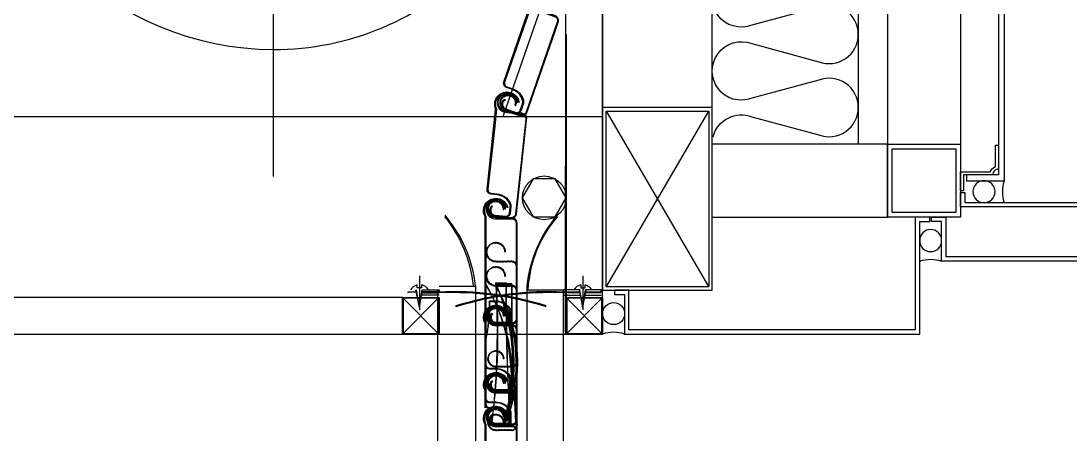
# Model space of a CAD drawing. Header units: millimetres. Extents: x 19868 to 801382, y -4805 to 85279.
# Drawn here: x 159065 to 159784, y 41011 to 41293 of the extents above; entities that cross this region are included whole.
import ezdxf

# ---------------------------------------------------------------- set-up
doc = ezdxf.new("R2010")
doc.units = ezdxf.units.MM
doc.header["$LTSCALE"] = 250
for name, color, linetype in [('0-Sheet', 7, 'Continuous'), ('6FIN', 6, 'Continuous'), ('A-ETC-8', 8, 'Continuous'), ('A-FIN', 6, 'Continuous'), ('ISL', 251, 'Continuous'), ('S-TEEL', 4, 'Continuous'), ('SHEET', 6, 'Continuous'), ('각파이프', 4, 'Continuous')]:
    doc.layers.add(name, color=color, linetype=linetype)

# ---------------------------------------------------------------- blocks, each defined once
blk = doc.blocks.new('A$Cae507117')
at = {"layer": 'A-ETC-8'}
for points in [[(-50, 0), (-50, -50), (0, -50), (0, 0)], [(-46.8, -3.2), (-46.8, -46.8), (-3.2, -46.8), (-3.2, -3.2)]]:
    blk.add_lwpolyline(points, close=True, dxfattribs=at)
blk = doc.blocks.new('A$C632c858f')
at = {"layer": 'A-ETC-8'}
blk.add_arc((-2.84, 0), 24.04, 341.82483, 18.17517, dxfattribs=at)
blk.add_ellipse((34.03, 0), major_axis=(7.59, 0), ratio=0.987937, dxfattribs=at)
blk = doc.blocks.new('C9fc9bb7c')
h = blk.add_hatch()
h.set_pattern_fill('ANSI31', color=256, scale=1.161, angle=-70.93865, style=0)
h.set_pattern_definition([(334.061345899, (-1584249.4809, 212987.25828), (0.063478918399, 0.130505526871), [])])
h.paths.add_polyline_path([(717.93, 6202.71), (736.64, 6256.86), (738.97, 6263.61, 0.414214), (737.08, 6267.49), (726.82, 6271.03), (727.02, 6271.59), (737.27, 6268.05, -0.414214), (739.52, 6263.42), (737.19, 6256.67), (718.48, 6202.52)])
h.paths.add_polyline_path([(722.66, 6279.49), (723.22, 6279.3, 0.272094), (724.5, 6273.24), (723.48, 6273.6, -0.234313)])
h.paths.add_polyline_path([(722.66, 6279.49, -0.416993), (731.2, 6283.69), (731.01, 6283.14, 0.41726), (723.22, 6279.3)])
h.paths.add_polyline_path([(731.01, 6283.14), (731.2, 6283.69, -0.414214), (735.34, 6275.18), (734.78, 6275.37, 0.414214)])
h.paths.add_polyline_path([(723.48, 6273.6), (724.5, 6273.24, 0.125086), (727.02, 6271.59), (726.82, 6271.03, -0.161553)])
h.paths.add_polyline_path([(713.57, 6199.46), (703.32, 6203.01), (703.51, 6203.56), (710.28, 6201.22), (713.76, 6200.02, 0.414214), (717.65, 6201.91), (717.93, 6202.71), (718.48, 6202.52), (718.2, 6201.71, -0.414214)])
h.paths.add_polyline_path([(706.8, 6213.07), (706.99, 6213.63, -0.414214), (710.47, 6206.48), (709.91, 6206.67, 0.414214)])
h.paths.add_polyline_path([(699.58, 6209.05, -0.474498), (706.99, 6213.63), (706.8, 6213.07, 0.481821), (700.15, 6208.86)])
h.paths.add_polyline_path([(699.58, 6209.05), (700.15, 6208.86, 0.349691), (703.51, 6203.56), (703.32, 6203.01, -0.356394)])
h = blk.add_hatch()
h.set_pattern_fill('ANSI31', color=256, scale=1.161, angle=-83.86252, style=0)
h.set_pattern_definition([(321.137478846, (-1584138.03138, 212964.33213), (0.091059240231, 0.113002125615), [])])
h.paths.add_polyline_path([(710.51, 6133.23), (716.63, 6190.19), (717.4, 6197.29, 0.414214), (714.68, 6200.65), (703.9, 6201.81), (703.96, 6202.39), (714.75, 6201.23, -0.414214), (717.98, 6197.22), (717.21, 6190.12), (711.09, 6133.17)])
h.paths.add_polyline_path([(697.95, 6209.12), (698.53, 6209.06, 0.272094), (701.14, 6203.44), (700.06, 6203.56, -0.234313)])
h.paths.add_polyline_path([(697.95, 6209.12, -0.416993), (705.33, 6215.12), (705.27, 6214.54, 0.41726), (698.53, 6209.06)])
h.paths.add_polyline_path([(705.27, 6214.54), (705.33, 6215.12, -0.414214), (711.27, 6207.75), (710.69, 6207.81, 0.414214)])
h.paths.add_polyline_path([(700.06, 6203.56), (701.14, 6203.44, 0.125086), (703.96, 6202.39), (703.9, 6201.81, -0.161553)])
h.paths.add_polyline_path([(706.99, 6129.09), (696.2, 6130.25), (696.27, 6130.83), (703.38, 6130.06), (707.05, 6129.67, 0.414214), (710.42, 6132.38), (710.51, 6133.23), (711.09, 6133.17), (711, 6132.32, -0.414214)])
h.paths.add_polyline_path([(697.34, 6140.84), (697.4, 6141.42, -0.414214), (702.39, 6135.23), (701.81, 6135.3, 0.414214)])
h.paths.add_polyline_path([(691.21, 6135.3, -0.474498), (697.4, 6141.42), (697.34, 6140.84, 0.481821), (691.81, 6135.24)])
h.paths.add_polyline_path([(691.21, 6135.3), (691.81, 6135.24, 0.349691), (696.27, 6130.83), (696.2, 6130.25, -0.356394)])
h = blk.add_hatch()
h.set_pattern_fill('ANSI31', color=256, scale=1.161, angle=-90, style=0)
h.set_pattern_definition([(315, (-1584085.85751, 212876.70102), (0.10261887162, 0.10261887162), [])])
h.paths.add_polyline_path([(710.8, 6031.95), (710.8, 6089.24), (710.8, 6096.38, 0.414214), (707.75, 6099.43), (696.9, 6099.43), (696.9, 6100.02), (707.75, 6100.02, -0.414214), (711.39, 6096.38), (711.39, 6089.24), (711.39, 6031.95)])
h.paths.add_polyline_path([(690.2, 6106.06), (690.79, 6106.06, 0.272094), (693.98, 6100.76), (692.9, 6100.76, -0.234313)])
h.paths.add_polyline_path([(690.2, 6106.06, -0.416993), (696.9, 6112.82), (696.9, 6112.23, 0.41726), (690.79, 6106.06)])
h.paths.add_polyline_path([(696.9, 6112.23), (696.9, 6112.82, -0.414214), (703.59, 6106.13), (703.01, 6106.13, 0.414214)])
h.paths.add_polyline_path([(692.9, 6100.76), (693.98, 6100.76, 0.125086), (696.9, 6100.02), (696.9, 6099.43, -0.161553)])
h.paths.add_polyline_path([(707.75, 6027.45), (696.9, 6027.45), (696.9, 6028.04), (704.06, 6028.04), (707.75, 6028.04, 0.414214), (710.8, 6031.1), (710.8, 6031.95), (711.39, 6031.95), (711.39, 6031.1, -0.414214)])
h.paths.add_polyline_path([(696.9, 6038.11), (696.9, 6038.69, -0.414214), (702.52, 6033.07), (701.93, 6033.07, 0.414214)])
h.paths.add_polyline_path([(691.39, 6031.95, -0.474498), (696.9, 6038.69), (696.9, 6038.11, 0.481821), (691.99, 6031.95)])
h.paths.add_polyline_path([(691.39, 6031.95), (691.99, 6031.95, 0.349691), (696.9, 6028.04), (696.9, 6027.45, -0.356394)])
h = blk.add_hatch()
h.set_pattern_fill('ANSI31', color=256, scale=1.161, angle=-90, style=0)
h.set_pattern_definition([(315, (-1584085.85751, 212860.07602), (0.10261887162, 0.10261887162), [])])
h.paths.add_polyline_path([(710.8, 6015.33), (710.8, 6072.61), (710.8, 6079.75, 0.414214), (707.75, 6082.81), (696.9, 6082.81), (696.9, 6083.39), (707.75, 6083.39, -0.414214), (711.39, 6079.75), (711.39, 6072.61), (711.39, 6015.33)])
h.paths.add_polyline_path([(690.2, 6089.44), (690.79, 6089.44, 0.272094), (693.98, 6084.13), (692.9, 6084.13, -0.234313)])
h.paths.add_polyline_path([(690.2, 6089.44, -0.416993), (696.9, 6096.2), (696.9, 6095.61, 0.41726), (690.79, 6089.44)])
h.paths.add_polyline_path([(696.9, 6095.61), (696.9, 6096.2, -0.414214), (703.59, 6089.5), (703.01, 6089.5, 0.414214)])
h.paths.add_polyline_path([(692.9, 6084.13), (693.98, 6084.13, 0.125086), (696.9, 6083.39), (696.9, 6082.81, -0.161553)])
h.paths.add_polyline_path([(707.75, 6010.83), (696.9, 6010.83), (696.9, 6011.42), (704.06, 6011.42), (707.75, 6011.42, 0.414214), (710.8, 6014.47), (710.8, 6015.33), (711.39, 6015.33), (711.39, 6014.47, -0.414214)])
h.paths.add_polyline_path([(696.9, 6021.48), (696.9, 6022.07, -0.414214), (702.52, 6016.45), (701.93, 6016.45, 0.414214)])
h.paths.add_polyline_path([(691.39, 6015.33, -0.474498), (696.9, 6022.07), (696.9, 6021.48, 0.481821), (691.99, 6015.33)])
h.paths.add_polyline_path([(691.39, 6015.33), (691.99, 6015.33, 0.349691), (696.9, 6011.42), (696.9, 6010.83, -0.356394)])
h = blk.add_hatch()
h.set_pattern_fill('ANSI31', color=256, scale=1.161, angle=-90, style=0)
h.set_pattern_definition([(315, (-1584085.85751, 212833.13852), (0.10261887162, 0.10261887162), [])])
h.paths.add_polyline_path([(710.8, 5988.39), (710.8, 6045.67), (710.8, 6052.81, 0.414214), (707.75, 6055.87), (696.9, 6055.87), (696.9, 6056.45), (707.75, 6056.45, -0.414214), (711.39, 6052.81), (711.39, 6045.67), (711.39, 5988.39)])
h.paths.add_polyline_path([(690.2, 6062.5), (690.79, 6062.5, 0.272094), (693.98, 6057.2), (692.9, 6057.2, -0.234313)])
h.paths.add_polyline_path([(690.2, 6062.5, -0.416993), (696.9, 6069.26), (696.9, 6068.67, 0.41726), (690.79, 6062.5)])
h.paths.add_polyline_path([(696.9, 6068.67), (696.9, 6069.26, -0.414214), (703.59, 6062.56), (703.01, 6062.56, 0.414214)])
h.paths.add_polyline_path([(692.9, 6057.2), (693.98, 6057.2, 0.125086), (696.9, 6056.45), (696.9, 6055.87, -0.161553)])
h.paths.add_polyline_path([(707.75, 5983.89), (696.9, 5983.89), (696.9, 5984.48), (704.06, 5984.48), (707.75, 5984.48, 0.414214), (710.8, 5987.53), (710.8, 5988.39), (711.39, 5988.39), (711.39, 5987.53, -0.414214)])
h.paths.add_polyline_path([(696.9, 5994.55), (696.9, 5995.13, -0.414214), (702.52, 5989.51), (701.93, 5989.51, 0.414214)])
h.paths.add_polyline_path([(691.39, 5988.39, -0.474498), (696.9, 5995.13), (696.9, 5994.55, 0.481821), (691.99, 5988.39)])
h.paths.add_polyline_path([(691.39, 5988.39), (691.99, 5988.39, 0.349691), (696.9, 5984.48), (696.9, 5983.89, -0.356394)])
h = blk.add_hatch()
h.set_pattern_fill('ANSI31', color=256, scale=1.161, angle=-90, style=0)
h.set_pattern_definition([(315, (-1584085.85751, 212787.01352), (0.10261887162, 0.10261887162), [])])
h.paths.add_polyline_path([(710.8, 5942.26), (710.8, 5999.55), (710.8, 6006.69, 0.414214), (707.75, 6009.74), (696.9, 6009.74), (696.9, 6010.33), (707.75, 6010.33, -0.414214), (711.39, 6006.69), (711.39, 5999.55), (711.39, 5942.26)])
h.paths.add_polyline_path([(690.2, 6016.37), (690.79, 6016.37, 0.272094), (693.98, 6011.07), (692.9, 6011.07, -0.234313)])
h.paths.add_polyline_path([(690.2, 6016.37, -0.416993), (696.9, 6023.13), (696.9, 6022.55, 0.41726), (690.79, 6016.37)])
h.paths.add_polyline_path([(696.9, 6022.55), (696.9, 6023.13, -0.414214), (703.59, 6016.44), (703.01, 6016.44, 0.414214)])
h.paths.add_polyline_path([(692.9, 6011.07), (693.98, 6011.07, 0.125086), (696.9, 6010.33), (696.9, 6009.74, -0.161553)])
h.paths.add_polyline_path([(707.75, 5937.77), (696.9, 5937.77), (696.9, 5938.35), (704.06, 5938.35), (707.75, 5938.35, 0.414214), (710.8, 5941.41), (710.8, 5942.26), (711.39, 5942.26), (711.39, 5941.41, -0.414214)])
h.paths.add_polyline_path([(696.9, 5948.42), (696.9, 5949.01, -0.414214), (702.52, 5943.39), (701.93, 5943.39, 0.414214)])
h.paths.add_polyline_path([(691.39, 5942.26, -0.474498), (696.9, 5949.01), (696.9, 5948.42, 0.481821), (691.99, 5942.26)])
h.paths.add_polyline_path([(691.39, 5942.26), (691.99, 5942.26, 0.349691), (696.9, 5938.35), (696.9, 5937.77, -0.356394)])
h = blk.add_hatch()
h.set_pattern_fill('ANSI31', color=256, scale=1.161, angle=-90, style=0)
h.set_pattern_definition([(315, (-1584085.85751, 212763.95102), (0.10261887162, 0.10261887162), [])])
h.paths.add_polyline_path([(710.8, 5919.2), (710.8, 5976.49), (710.8, 5983.63, 0.414214), (707.75, 5986.68), (696.9, 5986.68), (696.9, 5987.27), (707.75, 5987.27, -0.414214), (711.39, 5983.63), (711.39, 5976.49), (711.39, 5919.2)])
h.paths.add_polyline_path([(690.2, 5993.31), (690.79, 5993.31, 0.272094), (693.98, 5988.01), (692.9, 5988.01, -0.234313)])
h.paths.add_polyline_path([(690.2, 5993.31, -0.416993), (696.9, 6000.07), (696.9, 5999.48, 0.41726), (690.79, 5993.31)])
h.paths.add_polyline_path([(696.9, 5999.48), (696.9, 6000.07, -0.414214), (703.59, 5993.38), (703.01, 5993.38, 0.414214)])
h.paths.add_polyline_path([(692.9, 5988.01), (693.98, 5988.01, 0.125086), (696.9, 5987.27), (696.9, 5986.68, -0.161553)])
h.paths.add_polyline_path([(707.75, 5914.7), (696.9, 5914.7), (696.9, 5915.29), (704.06, 5915.29), (707.75, 5915.29, 0.414214), (710.8, 5918.35), (710.8, 5919.2), (711.39, 5919.2), (711.39, 5918.35, -0.414214)])
h.paths.add_polyline_path([(696.9, 5925.36), (696.9, 5925.94, -0.414214), (702.52, 5920.32), (701.93, 5920.32, 0.414214)])
h.paths.add_polyline_path([(691.39, 5919.2, -0.474498), (696.9, 5925.94), (696.9, 5925.36, 0.481821), (691.99, 5919.2)])
h.paths.add_polyline_path([(691.39, 5919.2), (691.99, 5919.2, 0.349691), (696.9, 5915.29), (696.9, 5914.7, -0.356394)])
for p, q in [((744.52, 6050), (745, 6675)), ((544.5, 6658.61), (544.5, 6157.81)), ((702.17, 6199.68), (738.28, 6304.18)), ((745, 6255), (745, 6052.5)), ((703.26, 6202.51), (703.32, 6203.01)), ((0, 6199), (770, 6199)), ((696.9, 6129.52), (696.9, 6130.02)), ((696.9, 6130.02), (700.08, 6130.02)), ((644.6, 6089.93), (644.6, 6066.58)), ((756.4, 6089.93), (756.4, 6066.58)), ((644.62, 6068.37), (642.23, 6080.32)), ((644.6, 6068.2), (642.68, 6080.32)), ((642.95, 6081.61), (642.95, 6083.61)), ((645.92, 6081.61), (642.95, 6081.61)), ((644.6, 6068.2), (646.51, 6080.32)), ((644.62, 6068.37), (646.76, 6080.32)), ((645.92, 6083.81), (645.92, 6081.61)), ((657, 6080.32), (657, 0)), ((658, 6082.79), (683, 6082.79)), ((683, 6083.07), (683, 0)), ((696.9, 6083.39), (696.9, 6083.89)), ((718, 6083.07), (718, 0)), ((718, 6080.32), (743, 6080.32)), ((743, 6080.32), (743, 0)), ((756.38, 6068.37), (754.24, 6080.32)), ((756.4, 6068.2), (754.49, 6080.32)), ((755.08, 6083.81), (755.08, 6081.61)), ((755.08, 6081.61), (758.05, 6081.61)), ((756.38, 6068.37), (758.77, 6080.32)), ((756.4, 6068.2), (758.32, 6080.32)), ((758.05, 6081.61), (758.05, 6083.61)), ((633.01, 6075), (0, 6075)), ((633.51, 6050.5), (657.51, 6074.5)), ((633.51, 6074.5), (657.51, 6050.5)), ((636.7, 6078.72), (636.7, 6078.22)), ((642.93, 6078.72), (636.7, 6078.72)), ((658, 6076.72), (645.94, 6076.72)), ((646.18, 6078.22), (658, 6078.22)), ((658, 6078.72), (646.26, 6078.72)), ((743, 6078.72), (754.74, 6078.72)), ((754.82, 6078.22), (743, 6078.22)), ((743, 6076.72), (755.06, 6076.72)), ((745.5, 6050.5), (769.5, 6074.5)), ((745.5, 6074.5), (769.5, 6050.5)), ((757.75, 6076.72), (769, 6076.72)), ((769, 6078.22), (757.99, 6078.22)), ((758.07, 6078.72), (764.3, 6078.72)), ((764.3, 6078.72), (764.3, 6078.22)), ((669.6, 6069.23), (669.6, 6068.73)), ((696.9, 6056.45), (696.9, 6056.95)), ((696.9, 6010.33), (696.9, 6010.83)), ((696.9, 5987.27), (696.9, 5987.77))]:
    blk.add_line(p, q)
for points in [[(770, 6700), (0, 6700), (0, 6050), (770, 6050)], [(737.51, 6130.25), (745.01, 6143.25), (737.51, 6156.25), (722.49, 6156.25), (714.99, 6143.25), (722.49, 6130.25)], [(658.01, 6050), (633.01, 6050), (633.01, 6075), (658.01, 6075)], [(657.51, 6074.5), (633.51, 6074.5), (633.51, 6050.5), (657.51, 6050.5)], [(770, 6050), (745, 6050), (745, 6075), (770, 6075)], [(769.5, 6074.5), (745.5, 6074.5), (745.5, 6050.5), (769.5, 6050.5)]]:
    blk.add_lwpolyline(points, close=True)
for points in [[(716.57, 6263.79), (720.37, 6274.81, -1.129258), (737.03, 6275.76), (736.45, 6275.8, 1.140281), (720.98, 6274.76), (717.12, 6263.6)], [(737.19, 6256.67), (739.52, 6263.42, 0.414214), (737.27, 6268.05), (727.02, 6271.59, -2.414214), (734.78, 6275.37), (735.34, 6275.18, 2.414214), (726.82, 6271.03), (737.08, 6267.49, -0.414214), (738.97, 6263.61), (736.64, 6256.86)], [(717.12, 6263.6), (702.9, 6222.46, 0.414214), (704.43, 6219.32), (708.47, 6217.92, -0.251984), (715.72, 6210.06, -0.146897), (715.61, 6207.3), (714.16, 6203.11, -0.414214), (710.28, 6201.22), (703.51, 6203.56, -0.668179), (703.08, 6210.77), (703.33, 6210.24, 0.668179), (703.7, 6204.11), (710.47, 6201.78, 0.414214), (713.61, 6203.3), (715.06, 6207.49, 0.146897), (715.15, 6209.91, 0.251984), (708.28, 6217.37), (704.24, 6218.77, -0.414214), (702.35, 6222.65), (716.57, 6263.79)], [(736.64, 6256.86), (717.65, 6201.91, -0.414214), (713.76, 6200.02), (703.51, 6203.56, -2.414214), (709.91, 6206.67), (710.47, 6206.48, 2.414214), (703.32, 6203.01), (713.57, 6199.46, 0.414214), (718.2, 6201.71), (737.19, 6256.67)], [(695.52, 6192.46), (696.77, 6204.04, -1.129258), (712.79, 6208.7), (712.21, 6208.61, 1.140281), (697.37, 6204.14), (696.1, 6192.39)], [(717.21, 6190.12), (717.98, 6197.22, 0.414214), (714.75, 6201.23), (703.96, 6202.39, -2.414214), (710.69, 6207.81), (711.27, 6207.75, 2.414214), (703.9, 6201.81), (714.68, 6200.65, -0.414214), (717.4, 6197.29), (716.63, 6190.19)], [(696.1, 6192.39), (691.45, 6149.11, 0.414214), (693.64, 6146.4), (697.89, 6145.94, -0.251984), (706.72, 6139.89, -0.146897), (707.22, 6137.18), (706.75, 6132.77, -0.414214), (703.38, 6130.06), (696.27, 6130.83, -0.668179), (694.23, 6137.76), (694.6, 6137.3, 0.668179), (696.33, 6131.41), (703.45, 6130.65, 0.414214), (706.16, 6132.84), (706.64, 6137.25, 0.146897), (706.19, 6139.62, 0.251984), (697.83, 6145.36), (693.58, 6145.81, -0.414214), (690.87, 6149.18), (695.52, 6192.46)], [(716.63, 6190.19), (710.42, 6132.38, -0.414214), (707.05, 6129.67), (696.27, 6130.83, -2.414214), (701.81, 6135.3), (702.39, 6135.23, 2.414214), (696.2, 6130.25), (706.99, 6129.09, 0.414214), (711, 6132.32), (717.21, 6190.12)], [(689.57, 6089.24), (689.57, 6130.39, -1.129258), (705, 6136.73), (704.44, 6136.58, 1.140281), (690.15, 6130.54), (690.15, 6089.24)], [(711.39, 6089.24), (711.39, 6125.88, 0.414214), (707.75, 6129.52), (696.9, 6129.52, -2.414214), (703.01, 6135.63), (703.59, 6135.63, 2.414214), (696.9, 6128.93), (707.75, 6128.93, -0.414214), (710.8, 6125.88), (710.8, 6089.24)], [(690.15, 6089.24), (690.15, 6045.71, 0.053258), (692.62, 6072.74), (696.9, 6072.74, -0.251984), (706.32, 6067.67, -0.146897), (707.11, 6065.03), (707.11, 6060.6, -0.414214), (704.06, 6057.54), (696.9, 6057.54, -0.668179), (694.13, 6064.21), (694.55, 6063.8, 0.668179), (696.9, 6058.13), (704.06, 6058.13, 0.414214), (706.53, 6060.6), (706.53, 6065.03, 0.146897), (705.83, 6067.35, 0.251984), (696.9, 6072.15), (692.62, 6072.15, -0.067208), (689.57, 6045.71), (689.57, 6089.24)], [(710.8, 6089.24), (710.8, 6060.6, -0.414214), (707.75, 6057.54), (696.9, 6057.54, -2.414214), (701.93, 6062.57), (702.52, 6062.57, 2.414214), (696.9, 6056.95), (707.75, 6056.95, 0.414214), (711.39, 6060.6), (711.39, 6089.24)], [(690.15, 6045.67), (690.15, 6002.14, 0.414214), (692.62, 5999.68), (696.9, 5999.68, -0.251984), (706.32, 5994.61, -0.146897), (707.11, 5991.97), (707.11, 5987.53, -0.018446), (704.06, 6084.48), (696.9, 6084.48, -0.051698), (694.13, 5991.15), (694.55, 5990.74, 0.043482), (696.9, 6085.06), (704.06, 6085.06, 0.014818), (706.53, 5987.53), (706.53, 5991.97, 0.146897), (705.83, 5994.28, 0.251984), (696.9, 5999.09), (692.62, 5999.09, -0.414214), (689.57, 6002.14), (689.57, 6045.67)], [(689.57, 6072.61), (689.57, 6084.26, -0.198536), (705, 5990.61), (704.44, 5990.45, 0.186009), (690.15, 6084.42), (690.15, 6072.61)], [(710.8, 6045.67), (710.8, 5987.53, -0.018446), (707.75, 6084.48), (696.9, 6084.48, -0.18071), (701.93, 5989.51), (702.52, 5989.51, 0.202943), (696.9, 6083.89), (707.75, 6083.89, 0.022117), (711.39, 5987.53), (711.39, 6045.67)], [(711.39, 6072.61), (711.39, 6079.75, 0.414214), (707.75, 6083.39), (696.9, 6083.39, -0.221663), (703.01, 5989.5), (703.59, 5989.5, 0.244358), (696.9, 6082.81), (707.75, 6082.81, -0.414214), (710.8, 6079.75), (710.8, 6072.61)], [(689.57, 6045.67), (689.57, 6057.33, -1.129258), (705, 6063.67), (704.44, 6063.52, 1.140281), (690.15, 6057.48), (690.15, 6045.67)], [(690.15, 6072.61), (690.15, 6029.08, 0.414214), (692.62, 6026.61), (696.9, 6026.61, -0.251984), (706.32, 6021.54, -0.146897), (707.11, 6018.91), (707.11, 6014.47, -0.414214), (704.06, 6011.42), (696.9, 6011.42, -0.668179), (694.13, 6018.09), (694.55, 6017.68, 0.668179), (696.9, 6012), (704.06, 6012, 0.414214), (706.53, 6014.47), (706.53, 6018.91, 0.146897), (705.83, 6021.22, 0.251984), (696.9, 6026.03), (692.62, 6026.03, -0.414214), (689.57, 6029.08), (689.57, 6072.61)], [(711.39, 6045.67), (711.39, 6052.81, 0.414214), (707.75, 6056.45), (696.9, 6056.45, -2.414214), (703.01, 6062.56), (703.59, 6062.56, 2.414214), (696.9, 6055.87), (707.75, 6055.87, -0.414214), (710.8, 6052.81), (710.8, 6045.67)], [(710.8, 6072.61), (710.8, 6014.47, -0.414214), (707.75, 6011.42), (696.9, 6011.42, -2.414214), (701.93, 6016.45), (702.52, 6016.45, 2.414214), (696.9, 6010.83), (707.75, 6010.83, 0.414214), (711.39, 6014.47), (711.39, 6072.61)], [(689.57, 5999.55), (689.57, 6011.2, -1.129258), (705, 6017.55), (704.44, 6017.39, 1.140281), (690.15, 6011.36), (690.15, 5999.55)], [(711.39, 5999.55), (711.39, 6006.69, 0.414214), (707.75, 6010.33), (696.9, 6010.33, -2.414214), (703.01, 6016.44), (703.59, 6016.44, 2.414214), (696.9, 6009.74), (707.75, 6009.74, -0.414214), (710.8, 6006.69), (710.8, 5999.55)], [(690.15, 5999.55), (690.15, 6006.02, 0.414214), (692.62, 6003.55), (696.9, 6003.55, -0.251984), (706.32, 5998.48, -0.146897), (707.11, 5995.84), (707.11, 5991.41, -0.414214), (704.06, 5988.35), (696.9, 5988.35, -0.668179), (694.13, 5995.03), (694.55, 5994.61, 0.668179), (696.9, 5988.94), (704.06, 5988.94, 0.414214), (706.53, 5991.41), (706.53, 5995.84, 0.146897), (705.83, 5998.16, 0.251984), (696.9, 6002.97), (692.62, 6002.97, -0.414214), (689.57, 6006.02), (689.57, 5999.55)], [(689.57, 5976.49), (689.57, 5988.14, -1.129258), (705, 5994.48), (704.44, 5994.33, 1.140281), (690.15, 5988.29), (690.15, 5976.49)], [(711.39, 5976.49), (711.39, 5983.63, 0.414214), (707.75, 5987.27), (696.9, 5987.27, -2.414214), (703.01, 5993.38), (703.59, 5993.38, 2.414214), (696.9, 5986.68), (707.75, 5986.68, -0.414214), (710.8, 5983.63), (710.8, 5976.49)], [(710.8, 5999.55), (710.8, 5991.41, -0.414214), (707.75, 5988.35), (696.9, 5988.35, -2.414214), (701.93, 5993.39), (702.52, 5993.39, 2.414214), (696.9, 5987.77), (707.75, 5987.77, 0.414214), (711.39, 5991.41), (711.39, 5999.55)]]:
    blk.add_lwpolyline(points, format="xyb")
for points in [[(646.51, 6080.32), (658, 6080.32), (658, 6078.82), (646.28, 6078.82)], [(754.49, 6080.32), (743, 6080.32), (743, 6078.82), (754.72, 6078.82)], [(758.09, 6078.82), (769, 6078.82), (769, 6080.32), (758.32, 6080.32)]]:
    blk.add_lwpolyline(points)
blk.add_circle((730, 6143.25), 14.97)
for centre, radius, start, end in [((545.12, 6448.22), 203.34, 181.92969, 269.84554), ((545.46, 6435.09), 190.21, 269.73131, 1.98777), ((591.51, 6073.79), 90.47, 5.88732, 38.84264), ((591.68, 6072.33), 91.95, 6.7116, 39.89393), ((809.32, 6072.33), 91.95, 140.10607, 173.2884), ((802.64, 6075.84), 83.9, 139.31208, 176.9375), ((644.6, 6076.72), 7.08, 103.44667, 149.47863), ((644.6, 6076.72), 7.08, 30.52137, 79.2356), ((756.4, 6076.72), 7.08, 100.7644, 149.47863), ((756.4, 6076.72), 7.08, 30.52137, 76.55333), ((668.19, 5869.01), 209.97, 72.47647, 92.7804), ((666.65, 5856.65), 221.74, 73.02091, 92.23596), ((732.81, 5869.01), 209.97, 87.2196, 107.52353), ((734.35, 5856.65), 221.74, 87.76404, 106.97909)]:
    blk.add_arc(centre, radius, start, end)
blk = doc.blocks.new('C632c858f')
at = {"layer": 'A-ETC-8'}
blk.add_arc((-2.84, 0), 24.04, 341.82483, 18.17517, dxfattribs=at)
blk.add_ellipse((34.03, 0), major_axis=(7.59, 0), ratio=0.987937, dxfattribs=at)
blk = doc.blocks.new('A$C3312e4fb')
at = {"layer": '6FIN'}
blk.add_lwpolyline([(125, -75), (125, 0), (0, 0), (0, -75)], close=True, dxfattribs=at)
at = {"layer": 'SHEET', "color": 8}
for p, q in [((2.5, -72.49), (122.49, -2.5)), ((2.51, -2.5), (122.5, -72.49))]:
    blk.add_line(p, q, dxfattribs=at)
blk.add_lwpolyline([(2.3, -72), (2.3, -3, -0.414214), (3, -2.3), (122, -2.3, -0.414214), (122.7, -3), (122.7, -72, -0.414214), (122, -72.7), (3, -72.7, -0.414214)], format="xyb", close=True, dxfattribs=at)

msp = doc.modelspace()

# ---------------------------------------------------------------- linework, layer by layer
at = {"layer": '0-Sheet'}
for points in [[(159711.21, 41175.93), (159711.21, 41168.93), (159988.21, 41168.93), (159988.21, 41128.93), (159695.21, 41128.93), (159695.21, 41155.93), (159688.21, 41155.93), (159688.21, 41158.93), (159698.21, 41158.93), (159698.21, 41131.93), (159985.21, 41131.93), (159985.21, 41165.93), (159708.21, 41165.93), (159708.21, 41175.93), (159711.21, 41175.93)], [(159680.21, 41078.93), (159680.21, 41155.93), (159687.21, 41155.93), (159687.21, 41158.93), (159677.21, 41158.93), (159677.21, 41081.93), (159481.21, 41081.93), (159481.21, 41108.93), (159471.21, 41108.93), (159471.21, 41105.93), (159478.21, 41105.93), (159478.21, 41078.93)]]:
    msp.add_lwpolyline(points, close=True, dxfattribs=at)
at = {"layer": 'A-ETC-8'}
for p, q in [((159658.21, 42313.93), (159658.21, 41158.93)), ((159708.21, 42313.93), (159708.21, 41158.93)), ((159658.21, 41208.93), (159538.21, 41208.93, 0)), ((159538.21, 41158.93, 0), (159658.21, 41158.93))]:
    msp.add_line(p, q, dxfattribs=at)
msp.add_lwpolyline([(159730.21, 41187.93), (159710.21, 41187.93), (159710.21, 41176.93), (159708.21, 41176.93), (159708.21, 41189.93), (159728.55, 41189.93, -0.226541), (159732.21, 41193.59), (159732.21, 41208.28), (159734.21, 41208.28), (159734.21, 41191.93, 0.414214)], format="xyb", close=True, dxfattribs=at)
at = {"layer": 'A-FIN'}
for points in [[(159738.21, 41183.93), (159738.21, 41736.43)], [(159734.21, 41732.43), (159734.21, 41187.93)], [(159734.21, 41187.93), (159712.21, 41187.93), (159712.21, 41187.93), (159712.21, 41183.93), (159738.21, 41183.93)]]:
    msp.add_lwpolyline(points, dxfattribs=at)
at = {"layer": 'ISL'}
msp.add_line((159638.21, 42283.93), (159638.21, 41208.93), dxfattribs=at)
at = {"layer": 'ISL', "elevation": 0}
msp.add_lwpolyline([(159538.84, 41214.06, -0.446849), (159565.31, 41227.76), (159611.11, 41215.36, 0.524856), (159638.21, 41234.06, 0.524856), (159611.11, 41252.76), (159565.31, 41240.36, -1.449198), (159565.31, 41277.76), (159611.11, 41265.36, 0.524856), (159638.21, 41284.06, 0.524856), (159611.11, 41302.76), (159565.31, 41290.36, -1.449198), (159565.31, 41327.76)], format="xyb", dxfattribs=at)
at = {"layer": 'S-TEEL'}
for p, q in [((159463.21, 41603.93, 0), (159463.21, 41233.93, 0)), ((159538.21, 41233.93, 0), (159538.21, 41603.93, 0))]:
    msp.add_line(p, q, dxfattribs=at)

# ---------------------------------------------------------------- block references
at = {"layer": 'A-ETC-8'}
msp.add_blockref('C9fc9bb7c', (158693.21, 35028.93, 0), dxfattribs=at)
at = {"layer": 'A-ETC-8', "xscale": -1}
for name, p in [('A$Cae507117', (159658.21, 41208.93)), ('A$C632c858f', (159758.21, 41176.43))]:
    msp.add_blockref(name, p, dxfattribs=at)
at = {"layer": 'A-ETC-8', "xscale": -1, "rotation": 270}
msp.add_blockref('C632c858f', (159687.71, 41108.93), dxfattribs=at)
at = {"layer": 'A-ETC-8', "rotation": 90}
msp.add_blockref('C632c858f', (159470.71, 41058.93), dxfattribs=at)
at = {"layer": '각파이프', "rotation": 270}
msp.add_blockref('A$C3312e4fb', (159538.21, 41233.93), dxfattribs=at)

doc.saveas('drawing.dxf')
